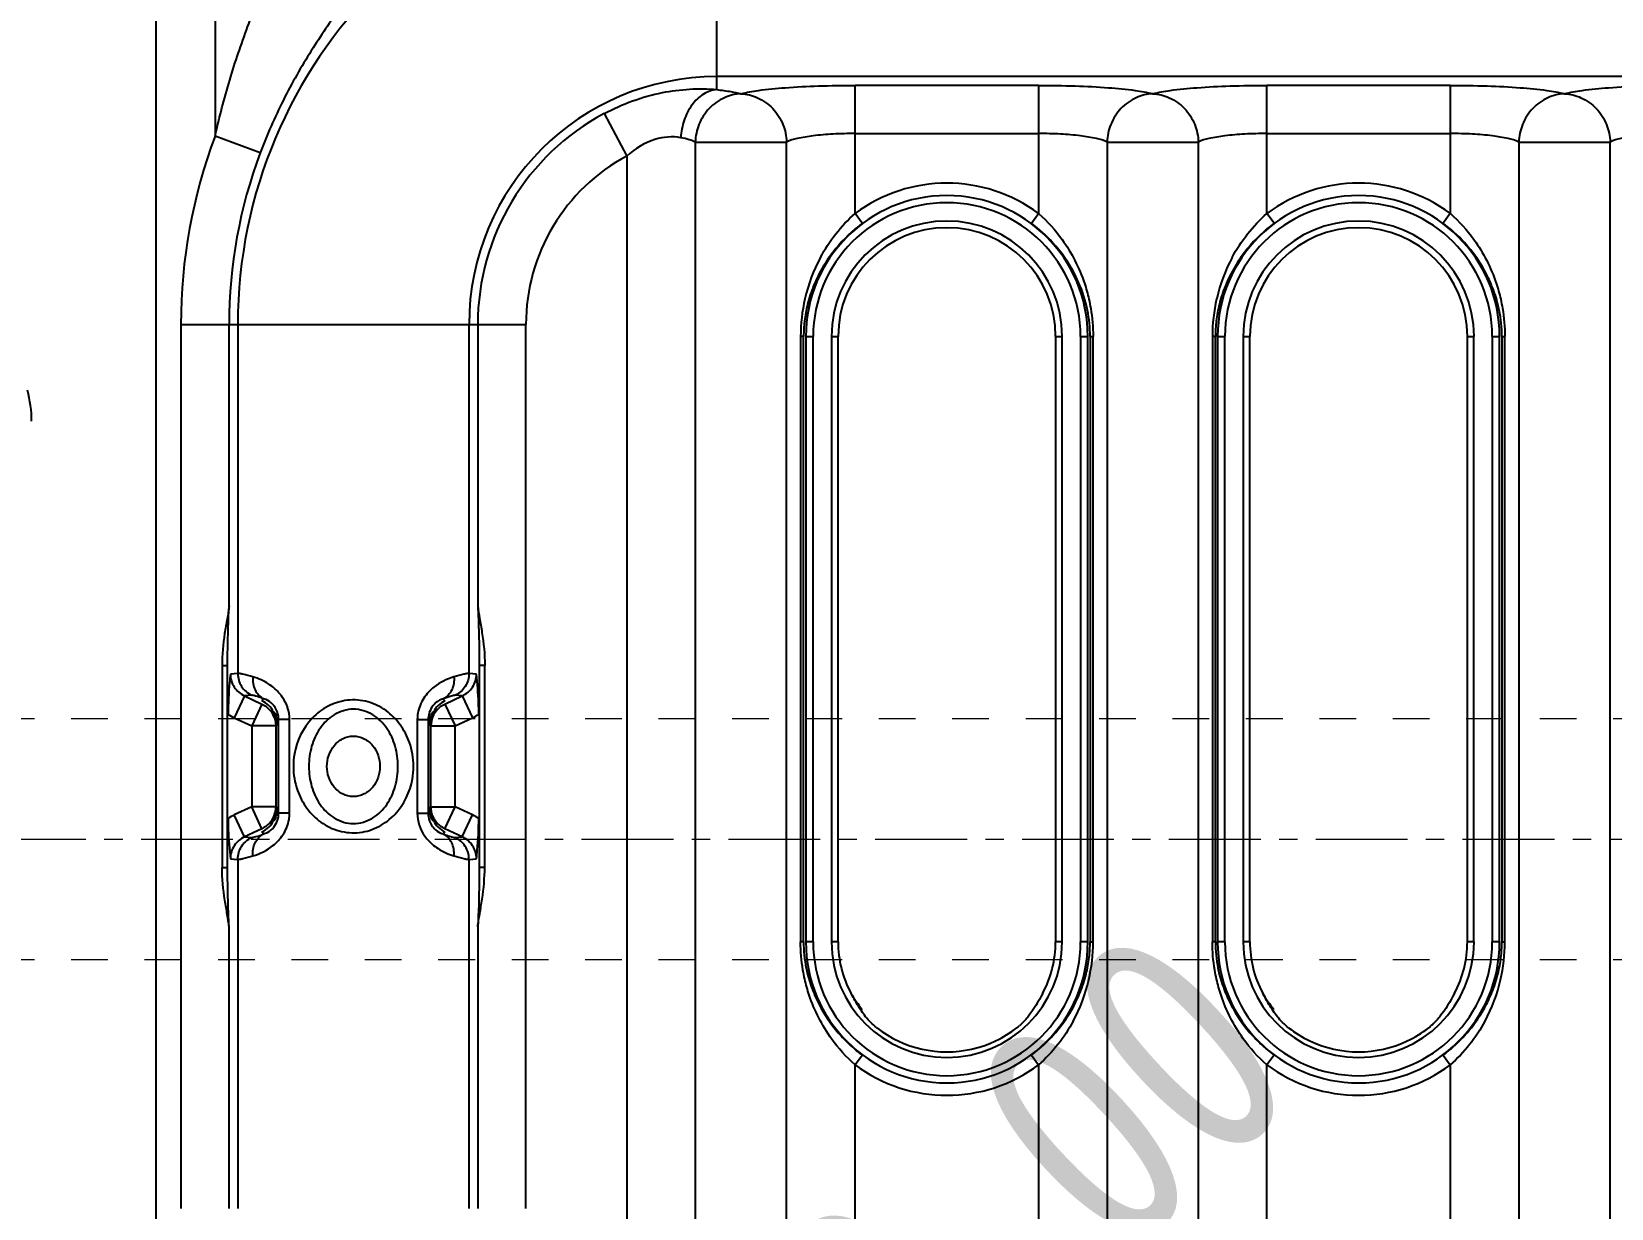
# Model space of a CAD drawing. Header units: millimetres. Extents: x 1147 to 12155, y -6137 to -4403.
# Drawn here: x 2715.5 to 2781, y -5226.1 to -5177.2 of the extents above; entities that cross this region are included whole.
import ezdxf

# ---------------------------------------------------------------- set-up
doc = ezdxf.new("R2010")
doc.units = ezdxf.units.MM
doc.header["$LTSCALE"] = 16.335
doc.header["$PDMODE"] = 3
doc.header["$PDSIZE"] = 0.3125
doc.linetypes.add('CENTER', pattern=[0.6, 0.375, -0.075, 0.075, -0.075])
doc.linetypes.add('HIDDEN', pattern=[0.2, 0.1, -0.1])
doc.layers.get('0').update_dxf_attribs({"linetype": 'CONTINUOUS'})
doc.layers.get('Defpoints').update_dxf_attribs({"linetype": 'CONTINUOUS'})
doc.layers.add('cool', color=153, linetype='HIDDEN', lineweight=9)
doc.styles.get("Standard").update_dxf_attribs({"font": 'txt', "width": 0.8})
doc.dimstyles.get("Standard").update_dxf_attribs({"dimtxt": 0.15625, "dimasz": 0.1875, "dimexe": 0.125, "dimexo": 0.0625, "dimtad": 0, "dimtih": 1, "dimtoh": 1, "dimdsep": 46, "dimtxsty": 'Standard', "dimcen": 0.09, "dimadec": 0, "dimazin": 0, "dimtp": 0.01, "dimtm": 0.01, "dimtfac": 1, "dimtofl": 0, "dimtmove": 0, "dimatfit": 3, "dimfxl": 0, "dimtolj": 1, "dimarcsym": 0})

# ---------------------------------------------------------------- blocks, each defined once
blk = doc.blocks.new('*D796')
at = {"color": 4, "lineweight": -2}
blk.add_line((2672.12, -5193.414), (2589.14, -5193.414), dxfattribs=at)
at = {"layer": 'Defpoints', "color": 0}
for p in [(2589.14, -5193.414), (2672.182, -5193.414), (2876.631, -5263.772)]:
    blk.add_point(p, dxfattribs=at)
at = {"color": 6, "insert": (2576.873, -5193.414), "char_height": 8, "attachment_point": 5}
blk.add_mtext('\\A1;70.36', dxfattribs=at)
blk = doc.blocks.new('*D797')
at = {"color": 4, "lineweight": -2}
for p, q in [((2609.14, -5170.842), (2589.14, -5170.842)), ((2629.14, -5174.272), (2609.14, -5170.842)), ((2807.268, -5174.272), (2629.14, -5174.272))]:
    blk.add_line(p, q, dxfattribs=at)
at = {"layer": 'Defpoints', "color": 0}
for p in [(2589.14, -5170.842), (2807.331, -5174.272), (2876.631, -5263.772)]:
    blk.add_point(p, dxfattribs=at)
at = {"color": 6, "insert": (2576.873, -5170.842), "char_height": 8, "attachment_point": 5}
blk.add_mtext('\\A1;89.50', dxfattribs=at)
blk = doc.blocks.new('*D768')
at = {"color": 4, "lineweight": -2}
blk.add_line((2665.106, -5158.772), (2589.14, -5158.772), dxfattribs=at)
at = {"layer": 'Defpoints', "color": 0}
for p in [(2589.14, -5158.772), (2665.168, -5158.772), (2876.631, -5263.772)]:
    blk.add_point(p, dxfattribs=at)
at = {"color": 6, "insert": (2575.807, -5158.772), "char_height": 8, "attachment_point": 5}
blk.add_mtext('\\A1;105.00', dxfattribs=at)
blk = doc.blocks.new('*D769')
at = {"color": 4, "lineweight": -2}
blk.add_line((2674.368, -5123.772), (2589.14, -5123.772), dxfattribs=at)
at = {"layer": 'Defpoints', "color": 0}
for p in [(2589.14, -5123.772), (2674.431, -5123.772), (2876.631, -5263.772)]:
    blk.add_point(p, dxfattribs=at)
at = {"color": 6, "insert": (2575.807, -5123.772), "char_height": 8, "attachment_point": 5}
blk.add_mtext('\\A1;140.00', dxfattribs=at)
blk = doc.blocks.new('*D770')
at = {"color": 4, "lineweight": -2}
blk.add_line((2656.557, -5102.772), (2589.14, -5102.772), dxfattribs=at)
at = {"layer": 'Defpoints', "color": 0}
for p in [(2589.14, -5102.772), (2656.62, -5102.772), (2876.631, -5263.772)]:
    blk.add_point(p, dxfattribs=at)
at = {"color": 6, "insert": (2576.34, -5102.772), "char_height": 8, "attachment_point": 5}
blk.add_mtext('\\A1;161.00', dxfattribs=at)
blk = doc.blocks.new('*D771')
at = {"color": 4, "lineweight": -2}
for p, q in [((2629.14, -5083.772), (2609.14, -5090.058)), ((2800.068, -5083.772), (2629.14, -5083.772)), ((2609.14, -5090.058), (2589.14, -5090.058))]:
    blk.add_line(p, q, dxfattribs=at)
at = {"layer": 'Defpoints', "color": 0}
for p in [(2800.131, -5083.772), (2589.14, -5090.058), (2876.631, -5263.772)]:
    blk.add_point(p, dxfattribs=at)
at = {"color": 6, "insert": (2575.807, -5090.058), "char_height": 8, "attachment_point": 5}
blk.add_mtext('\\A1;180.00', dxfattribs=at)
blk = doc.blocks.new('*D772')
at = {"color": 4, "lineweight": -2}
blk.add_line((2620.568, -5058.772), (2589.14, -5058.772), dxfattribs=at)
at = {"layer": 'Defpoints', "color": 0}
for p in [(2589.14, -5058.772), (2620.631, -5058.772), (2876.631, -5263.772)]:
    blk.add_point(p, dxfattribs=at)
at = {"color": 6, "insert": (2574.74, -5058.772), "char_height": 8, "attachment_point": 5}
blk.add_mtext('\\A1;205.00', dxfattribs=at)
blk = doc.blocks.new('*D782')
at = {"color": 4, "lineweight": -2}
for p, q in [((2751.831, -5040.266), (2751.831, -5020.266)), ((2751.631, -5059.772), (2751.831, -5040.266)), ((2751.631, -5079.709), (2751.631, -5059.772))]:
    blk.add_line(p, q, dxfattribs=at)
at = {"layer": 'Defpoints', "color": 0}
for p in [(2751.831, -5020.266), (2751.631, -5079.772), (2876.631, -5263.772)]:
    blk.add_point(p, dxfattribs=at)
at = {"color": 6, "insert": (2751.831, -5006.399), "char_height": 8, "attachment_point": 5, "rotation": 90}
blk.add_mtext('\\A1;125.00', dxfattribs=at)
blk = doc.blocks.new('*D783')
at = {"color": 4, "lineweight": -2}
blk.add_line((2678.831, -5119.309), (2678.831, -5020.266), dxfattribs=at)
at = {"layer": 'Defpoints', "color": 0}
for p in [(2678.831, -5020.266), (2678.831, -5119.372), (2876.631, -5263.772)]:
    blk.add_point(p, dxfattribs=at)
at = {"color": 6, "insert": (2678.831, -5005.866), "char_height": 8, "attachment_point": 5, "rotation": 90}
blk.add_mtext('\\A1;197.80', dxfattribs=at)
blk = doc.blocks.new('*D784')
at = {"color": 4, "lineweight": -2}
for p, q in [((2667.545, -5040.266), (2667.545, -5020.266)), ((2677.132, -5060.266), (2667.545, -5040.266)), ((2677.132, -5188.402), (2677.132, -5060.266))]:
    blk.add_line(p, q, dxfattribs=at)
at = {"layer": 'Defpoints', "color": 0}
for p in [(2667.545, -5020.266), (2677.132, -5188.464), (2876.631, -5263.772)]:
    blk.add_point(p, dxfattribs=at)
at = {"color": 6, "insert": (2667.545, -5005.866), "char_height": 8, "attachment_point": 5, "rotation": 90}
blk.add_mtext('\\A1;199.50', dxfattribs=at)
blk = doc.blocks.new('*D785')
at = {"color": 4, "lineweight": -2}
for p, q in [((2656.259, -5040.266), (2656.259, -5020.266)), ((2668.628, -5060.266), (2656.259, -5040.266)), ((2668.628, -5154.309), (2668.628, -5060.266))]:
    blk.add_line(p, q, dxfattribs=at)
at = {"layer": 'Defpoints', "color": 0}
for p in [(2656.259, -5020.266), (2668.628, -5154.372), (2876.631, -5263.772)]:
    blk.add_point(p, dxfattribs=at)
at = {"color": 6, "insert": (2656.259, -5005.866), "char_height": 8, "attachment_point": 5, "rotation": 90}
blk.add_mtext('\\A1;208.00', dxfattribs=at)
blk = doc.blocks.new('*D786')
at = {"color": 4, "lineweight": -2}
for p, q in [((2633.687, -5040.266), (2633.687, -5020.266)), ((2646.631, -5060.266), (2633.687, -5040.266)), ((2646.631, -5188.952), (2646.631, -5060.266))]:
    blk.add_line(p, q, dxfattribs=at)
at = {"layer": 'Defpoints', "color": 0}
for p in [(2633.687, -5020.266), (2646.631, -5189.014), (2876.631, -5263.772)]:
    blk.add_point(p, dxfattribs=at)
at = {"color": 6, "insert": (2633.687, -5005.866), "char_height": 8, "attachment_point": 5, "rotation": 90}
blk.add_mtext('\\A1;230.00', dxfattribs=at)
blk = doc.blocks.new('*D787')
at = {"color": 4, "lineweight": -2}
for p, q in [((2622.401, -5040.266), (2622.401, -5020.266)), ((2631.631, -5045.398), (2622.401, -5040.266)), ((2631.631, -5065.336), (2631.631, -5045.398))]:
    blk.add_line(p, q, dxfattribs=at)
at = {"layer": 'Defpoints', "color": 0}
for p in [(2622.401, -5020.266), (2631.631, -5065.398), (2876.631, -5263.772)]:
    blk.add_point(p, dxfattribs=at)
at = {"color": 6, "insert": (2622.401, -5005.333), "char_height": 8, "attachment_point": 5, "rotation": 90}
blk.add_mtext('\\A1;245.00', dxfattribs=at)
blk = doc.blocks.new('*D800')
at = {"color": 4, "lineweight": -2}
for p, q in [((2726.819, -5040.645), (2726.819, -5020.645)), ((2720.63, -5060.645), (2726.819, -5040.645)), ((2720.63, -5253.209), (2720.63, -5060.645))]:
    blk.add_line(p, q, dxfattribs=at)
at = {"layer": 'Defpoints', "color": 0}
for p in [(2726.819, -5020.645), (2720.63, -5253.272), (2876.631, -5263.772)]:
    blk.add_point(p, dxfattribs=at)
at = {"color": 6, "insert": (2726.819, -5006.778), "char_height": 8, "attachment_point": 5, "rotation": 90}
blk.add_mtext('\\A1;156.00', dxfattribs=at)
blk = doc.blocks.new('*D801')
at = {"color": 4, "lineweight": -2}
for p, q in [((2708.339, -5037.966), (2708.339, -5017.966)), ((2704.631, -5051.709), (2708.339, -5037.966)), ((2704.631, -5071.646), (2704.631, -5051.709))]:
    blk.add_line(p, q, dxfattribs=at)
at = {"layer": 'Defpoints', "color": 0}
for p in [(2708.339, -5017.966), (2704.631, -5071.709), (2876.631, -5263.772)]:
    blk.add_point(p, dxfattribs=at)
at = {"color": 6, "insert": (2708.339, -5004.099), "char_height": 8, "attachment_point": 5, "rotation": 90}
blk.add_mtext('\\A1;172.00', dxfattribs=at)
blk = doc.blocks.new('*D807')
at = {"color": 4, "lineweight": -2}
for p, q in [((2689.721, -5039.523), (2689.721, -5019.523)), ((2681.564, -5059.523), (2689.721, -5039.523)), ((2681.564, -5249.046), (2681.564, -5059.523))]:
    blk.add_line(p, q, dxfattribs=at)
at = {"layer": 'Defpoints', "color": 0}
for p in [(2689.721, -5019.523), (2681.564, -5249.109), (2876.631, -5263.772)]:
    blk.add_point(p, dxfattribs=at)
at = {"color": 6, "insert": (2689.721, -5005.123), "char_height": 8, "attachment_point": 5, "rotation": 90}
blk.add_mtext('\\A1;195.07', dxfattribs=at)
blk = doc.blocks.new('*D808')
at = {"color": 4, "lineweight": -2}
for p, q in [((2698.265, -5039.523), (2698.265, -5019.523)), ((2692.323, -5059.523), (2698.265, -5039.523)), ((2692.323, -5248.014), (2692.323, -5059.523))]:
    blk.add_line(p, q, dxfattribs=at)
at = {"layer": 'Defpoints', "color": 0}
for p in [(2698.265, -5019.523), (2692.323, -5248.077), (2876.631, -5263.772)]:
    blk.add_point(p, dxfattribs=at)
at = {"color": 6, "insert": (2698.265, -5005.657), "char_height": 8, "attachment_point": 5, "rotation": 90}
blk.add_mtext('\\A1;184.31', dxfattribs=at)
blk = doc.blocks.new('*D809')
at = {"color": 4, "lineweight": -2}
blk.add_line((2738.94, -5241.749), (2731.616, -5248.558), dxfattribs=at)
at = {"color": 4}
blk.add_solid([(2730.481, -5247.337), (2732.751, -5249.779), (2724.292, -5255.367)], dxfattribs=at)
at = {"layer": 'Defpoints', "color": 0}
for p in [(2724.292, -5255.367), (2716.968, -5262.176)]:
    blk.add_point(p, dxfattribs=at)
at = {"color": 6, "insert": (2751.146, -5230.401), "char_height": 10, "attachment_point": 5, "rotation": 42.91368}
blk.add_mtext('\\A1;∅10.00', dxfattribs=at)

msp = doc.modelspace()

# ---------------------------------------------------------------- linework, layer by layer
at = {"color": 7, "linetype": 'Continuous'}
for p, q in [((2723.079, -5163.824), (2723.079, -5181.575)), ((2743.905, -5179.646), (2743.905, -5168.973)), ((2817.971, -5179.109), (2743.905, -5179.109)), ((2749.648, -5184.795), (2749.648, -5179.471)), ((2757.266, -5179.471), (2749.648, -5179.471)), ((2757.266, -5179.471), (2757.266, -5184.795)), ((2766.742, -5184.795), (2766.742, -5179.471)), ((2774.358, -5179.471), (2766.742, -5179.471)), ((2774.358, -5179.471), (2774.358, -5184.795)), ((2739.23, -5180.642), (2740.173, -5182.406)), ((2724.951, -5182.278), (2723.079, -5181.575)), ((2749.648, -5181.471), (2757.266, -5181.471)), ((2766.742, -5181.471), (2774.358, -5181.471)), ((2743.015, -5181.823), (2743.015, -5335.72)), ((2743.015, -5181.823), (2746.806, -5181.823)), ((2746.806, -5335.72), (2746.806, -5181.823)), ((2760.108, -5181.823), (2760.108, -5335.72)), ((2760.108, -5181.823), (2763.899, -5181.823)), ((2763.899, -5335.72), (2763.899, -5181.823)), ((2777.202, -5181.823), (2777.202, -5335.72)), ((2777.202, -5181.823), (2780.993, -5181.823)), ((2780.993, -5335.72), (2780.993, -5181.823)), ((2740.172, -5182.406), (2740.172, -5335.137)), ((2749.948, -5185.197), (2749.648, -5184.795)), ((2756.966, -5185.197), (2757.266, -5184.795)), ((2767.042, -5185.197), (2766.742, -5184.795)), ((2774.358, -5184.795), (2774.058, -5185.196)), ((2721.66, -5189.392), (2721.66, -5226.093)), ((2721.66, -5189.392), (2735.984, -5189.392)), ((2723.66, -5201.079), (2723.66, -5189.392)), ((2724.022, -5189.392), (2724.022, -5203.883)), ((2733.622, -5203.883), (2733.622, -5189.392)), ((2733.984, -5189.392), (2733.984, -5201.077)), ((2735.984, -5226.093), (2735.984, -5189.392)), ((2747.386, -5189.895), (2747.386, -5215.032)), ((2747.51, -5189.895), (2747.386, -5189.895)), ((2747.51, -5215.032), (2747.51, -5189.895)), ((2747.606, -5189.895), (2747.606, -5215.032)), ((2747.606, -5189.895), (2747.906, -5189.895)), ((2747.906, -5215.032), (2747.906, -5189.895)), ((2748.667, -5189.895), (2748.667, -5215.032)), ((2748.667, -5189.895), (2748.943, -5189.895)), ((2748.943, -5215.032), (2748.943, -5189.895)), ((2757.971, -5189.895), (2757.971, -5215.032)), ((2757.971, -5189.895), (2758.247, -5189.895)), ((2758.247, -5215.032), (2758.247, -5189.895)), ((2759.008, -5189.895), (2759.008, -5215.032)), ((2759.008, -5189.895), (2759.309, -5189.895)), ((2759.309, -5215.032), (2759.309, -5189.895)), ((2759.404, -5189.895), (2759.404, -5215.032)), ((2759.404, -5189.895), (2759.528, -5189.895)), ((2759.528, -5215.032), (2759.528, -5189.895)), ((2764.479, -5189.895), (2764.479, -5215.032)), ((2764.604, -5189.895), (2764.479, -5189.895)), ((2764.604, -5215.032), (2764.604, -5189.895)), ((2764.699, -5189.895), (2764.699, -5215.032)), ((2764.699, -5189.895), (2765, -5189.895)), ((2765, -5215.032), (2765, -5189.895)), ((2765.761, -5189.895), (2765.761, -5215.032)), ((2765.761, -5189.895), (2766.037, -5189.895)), ((2766.037, -5215.032), (2766.037, -5189.895)), ((2775.064, -5189.895), (2775.064, -5215.032)), ((2775.064, -5189.895), (2775.34, -5189.895)), ((2775.34, -5215.032), (2775.34, -5189.895)), ((2776.101, -5189.895), (2776.101, -5215.032)), ((2776.101, -5189.895), (2776.402, -5189.895)), ((2776.402, -5215.032), (2776.402, -5189.895)), ((2776.497, -5189.895), (2776.497, -5215.032)), ((2776.497, -5189.895), (2776.622, -5189.895)), ((2776.622, -5215.032), (2776.622, -5189.895)), ((2723.367, -5203.55), (2723.367, -5211.935)), ((2723.367, -5203.55), (2723.598, -5203.55)), ((2723.598, -5211.935), (2723.598, -5203.549)), ((2724.022, -5203.883), (2723.715, -5203.908)), ((2733.929, -5203.908), (2733.622, -5203.883)), ((2734.047, -5203.549), (2734.047, -5211.936)), ((2734.277, -5203.55), (2734.047, -5203.55)), ((2734.277, -5211.935), (2734.277, -5203.55)), ((2724.302, -5204.817), (2723.877, -5205.727)), ((2724.598, -5204.793), (2724.302, -5204.817)), ((2724.302, -5204.817), (2725.024, -5205.154)), ((2725.024, -5205.154), (2724.599, -5206.064)), ((2725.094, -5204.936), (2725.024, -5205.019)), ((2732.551, -5204.936), (2732.621, -5205.019)), ((2732.621, -5205.154), (2733.343, -5204.817)), ((2732.621, -5205.154), (2733.045, -5206.064)), ((2733.343, -5204.817), (2733.047, -5204.793)), ((2733.343, -5204.817), (2733.767, -5205.727)), ((2723.877, -5205.727), (2724.599, -5206.064)), ((2725.504, -5205.492), (2725.504, -5205.49)), ((2725.717, -5205.794), (2725.637, -5205.89)), ((2725.637, -5205.89), (2725.637, -5206.064)), ((2725.717, -5209.69), (2725.717, -5205.794)), ((2726.17, -5205.794), (2725.717, -5205.794)), ((2726.17, -5209.69), (2726.17, -5205.794)), ((2731.475, -5205.794), (2731.475, -5209.69)), ((2731.475, -5205.794), (2731.927, -5205.794)), ((2731.927, -5205.794), (2731.927, -5209.69)), ((2731.927, -5205.794), (2732.007, -5205.89)), ((2732.007, -5205.89), (2732.007, -5206.064)), ((2732.14, -5205.49), (2732.14, -5205.492)), ((2733.045, -5206.064), (2733.767, -5205.727)), ((2724.599, -5206.064), (2724.599, -5209.421)), ((2725.605, -5206.064), (2724.599, -5206.064)), ((2725.605, -5206.064), (2725.605, -5209.421)), ((2732.04, -5209.421), (2732.04, -5206.064)), ((2732.04, -5206.064), (2733.045, -5206.064)), ((2733.045, -5209.421), (2733.045, -5206.064)), ((2724.599, -5209.421), (2723.877, -5209.757)), ((2724.302, -5210.667), (2723.877, -5209.757)), ((2725.024, -5210.331), (2724.599, -5209.421)), ((2725.605, -5209.421), (2724.599, -5209.421)), ((2725.637, -5209.421), (2725.637, -5209.595)), ((2725.717, -5209.69), (2725.637, -5209.595)), ((2726.17, -5209.69), (2725.717, -5209.69)), ((2731.475, -5209.69), (2731.927, -5209.69)), ((2731.927, -5209.69), (2732.007, -5209.595)), ((2732.007, -5209.421), (2732.007, -5209.595)), ((2732.04, -5209.421), (2733.045, -5209.421)), ((2732.621, -5210.331), (2733.045, -5209.421)), ((2733.767, -5209.757), (2733.045, -5209.421)), ((2733.343, -5210.667), (2733.767, -5209.757)), ((2725.024, -5210.331), (2724.302, -5210.667)), ((2725.094, -5210.549), (2725.024, -5210.466)), ((2725.504, -5209.994), (2725.504, -5209.992)), ((2732.14, -5209.992), (2732.14, -5209.994)), ((2732.551, -5210.549), (2732.621, -5210.466)), ((2733.343, -5210.667), (2732.621, -5210.331)), ((2724.302, -5210.667), (2724.598, -5210.692)), ((2733.047, -5210.692), (2733.343, -5210.667)), ((2723.715, -5211.576), (2724.022, -5211.602)), ((2724.022, -5211.602), (2724.022, -5226.093)), ((2733.622, -5211.602), (2733.929, -5211.576)), ((2733.622, -5226.093), (2733.622, -5211.602)), ((2723.367, -5211.935), (2723.598, -5211.935)), ((2734.277, -5211.935), (2734.047, -5211.935)), ((2723.66, -5226.093), (2723.66, -5214.408)), ((2733.984, -5214.406), (2733.984, -5226.093)), ((2747.51, -5215.032), (2747.386, -5215.032)), ((2747.906, -5215.032), (2747.606, -5215.032)), ((2748.943, -5215.032), (2748.667, -5215.032)), ((2758.247, -5215.032), (2757.971, -5215.032)), ((2759.309, -5215.032), (2759.008, -5215.032)), ((2759.404, -5215.032), (2759.528, -5215.032)), ((2764.604, -5215.032), (2764.479, -5215.032)), ((2765, -5215.032), (2764.699, -5215.032)), ((2766.037, -5215.032), (2765.761, -5215.032)), ((2775.34, -5215.032), (2775.064, -5215.032)), ((2776.402, -5215.032), (2776.101, -5215.032)), ((2776.497, -5215.032), (2776.622, -5215.032)), ((2749.949, -5219.731), (2749.649, -5220.132)), ((2756.965, -5219.731), (2757.265, -5220.132)), ((2767.042, -5219.731), (2766.742, -5220.132)), ((2774.058, -5219.731), (2774.358, -5220.133)), ((2749.649, -5241.103), (2749.649, -5220.132)), ((2757.265, -5220.132), (2757.265, -5241.103)), ((2766.742, -5241.103), (2766.742, -5220.132)), ((2774.358, -5220.133), (2774.358, -5241.103))]:
    msp.add_line(p, q, dxfattribs=at)
for centre, radius, start, end in [((2743.905, -5189.392), 19.882, 90, 180), ((2743.905, -5189.392), 10.283, 90, 180), ((2743.905, -5189.392), 9.921, 118.1124, 180), ((2743.905, -5189.392), 22.244, 159.42729, 180), ((2743.905, -5189.392), 20.244, 159.42676, 180), ((2743.905, -5189.392), 7.921, 118.11496, 180), ((2753.457, -5189.895), 6.365, 53.24509, 126.756), ((2770.551, -5189.895), 6.365, 53.25404, 126.75447), ((2753.457, -5189.895), 5.852, 0, 180), ((2770.551, -5189.895), 5.852, 0, 180), ((2753.457, -5189.895), 5.551, 0, 180), ((2770.551, -5189.895), 5.551, 0, 180), ((2753.457, -5189.895), 4.79, 0, 180), ((2753.691, -5190.221), 6.265, 126.68104, 140.63403), ((2753.457, -5189.895), 4.514, 0, 180), ((2753.217, -5190.229), 6.275, 42.44723, 53.31199), ((2770.551, -5189.895), 4.79, 0, 180), ((2770.784, -5190.221), 6.265, 126.67956, 140.63066), ((2770.551, -5189.895), 4.514, 0, 180), ((2770.31, -5190.229), 6.275, 42.45432, 53.32018), ((2753.561, -5190.114), 6.097, 140.64621, 149.14781), ((2770.655, -5190.114), 6.097, 140.64279, 149.14308), ((2754.251, -5189.862), 6.86, 151.73542, 167.09977), ((2771.345, -5189.862), 6.86, 151.71684, 167.08031), ((2753.414, -5190.025), 5.924, 149.15386, 157.87831), ((2770.507, -5190.025), 5.924, 149.14921, 157.87372), ((2753.236, -5189.952), 5.732, 157.88489, 165.89702), ((2770.329, -5189.951), 5.732, 157.88011, 165.89421), ((2754.375, -5189.899), 6.989, 167.02835, 179.96411), ((2753.073, -5189.909), 5.564, 165.91139, 173.29477), ((2753.773, -5189.912), 5.63, 0.17063, 11.28416), ((2771.464, -5189.899), 6.985, 167.00648, 179.96796), ((2770.168, -5189.909), 5.565, 165.90899, 173.29294), ((2770.867, -5189.912), 5.631, 0.17075, 11.28696), ((2752.968, -5189.895), 5.457, 173.30942, 179.99252), ((2770.059, -5189.895), 5.455, 173.30643, 179.99398), ((2724.186, -5206.072), 2.074, 46.64159, 48.91854), ((2724.268, -5205.989), 1.957, 37.73679, 46.7035), ((2724.593, -5205.935), 1.013, 25.92354, 64.94585), ((2724.88, -5205.702), 0.795, 66.55422, 74.43916), ((2733.051, -5205.935), 1.013, 115.05403, 154.07634), ((2724.734, -5203.89), 2.027, 236.66808, 244.99291), ((2724.603, -5206.063), 1.001, 21.68775, 43.43168), ((2724.766, -5205.891), 0.871, 0.04722, 9.68239), ((2733.035, -5205.795), 1.56, 170.61494, 179.98539), ((2732.882, -5205.793), 0.955, 172.44694, 180.08855), ((2733.043, -5206.064), 1.003, 136.58371, 179.99284), ((2733.209, -5205.989), 1.169, 171.60653, 175.10995), ((2732.91, -5203.89), 2.027, 295.00763, 303.33132), ((2729.345, -5207.743), 3.017, 170.11969, 179.99222), ((2728.299, -5207.742), 3.018, 350.09885, 359.99212), ((2724.734, -5211.594), 2.027, 115.00728, 123.33172), ((2724.602, -5209.421), 1.003, 316.58371, 359.99284), ((2724.762, -5209.692), 0.955, 352.49671, 0.08854), ((2724.609, -5209.69), 1.56, 350.67566, 359.98573), ((2733.041, -5209.422), 1.001, 201.68775, 223.43168), ((2732.91, -5211.595), 2.027, 56.6686, 64.9924), ((2724.593, -5209.549), 1.013, 295.05403, 334.07634), ((2733.051, -5209.549), 1.013, 205.92354, 244.94585), ((2732.764, -5209.783), 0.795, 246.57066, 254.43922), ((2733.376, -5209.497), 1.956, 217.68747, 226.65606), ((2733.458, -5209.413), 2.073, 226.59429, 228.90551), ((2753.14, -5215.016), 5.63, 180.16985, 191.27589), ((2753.457, -5215.032), 5.852, 180, 0), ((2753.457, -5215.032), 5.551, 180, 360), ((2753.457, -5215.032), 4.79, 180, 360), ((2753.457, -5215.032), 4.514, 180, 208.09971), ((2753.457, -5215.032), 4.514, 331.90483, 0), ((2752.543, -5215.028), 6.985, 347.00345, 359.96793), ((2753.949, -5215.032), 5.455, 353.3054, 359.99398), ((2770.234, -5215.015), 5.631, 180.17072, 191.28632), ((2770.551, -5215.032), 5.852, 180, 0), ((2770.551, -5215.032), 5.551, 180, 360), ((2770.551, -5215.032), 4.79, 180, 360), ((2770.551, -5215.032), 4.514, 180, 208.09971), ((2770.551, -5215.032), 4.514, 331.90483, 0), ((2769.637, -5215.028), 6.985, 347.0025, 359.96792), ((2771.042, -5215.032), 5.455, 353.30508, 359.99397), ((2753.84, -5215.018), 5.565, 345.90673, 353.2919), ((2770.933, -5215.018), 5.565, 345.90603, 353.29158), ((2753.679, -5214.976), 5.732, 337.87646, 345.89195), ((2770.772, -5214.976), 5.732, 337.87532, 345.89125), ((2753.416, -5214.901), 5.927, 201.67348, 208.98434), ((2752.663, -5215.065), 6.86, 331.71126, 347.07732), ((2770.51, -5214.901), 5.927, 201.68419, 208.98577), ((2769.757, -5215.065), 6.86, 331.70951, 347.07638), ((2753.54, -5214.83), 6.07, 209.00039, 222.55546), ((2753.708, -5214.754), 4.867, 209.59884, 219.34278), ((2753.434, -5214.864), 6.001, 329.15727, 330.96206), ((2753.523, -5214.913), 5.899, 330.95728, 337.8845), ((2770.634, -5214.83), 6.07, 209.00184, 222.53252), ((2770.801, -5214.754), 4.867, 209.59884, 219.34277), ((2770.527, -5214.864), 6.001, 329.15574, 330.96175), ((2770.617, -5214.913), 5.899, 330.95698, 337.88337), ((2753.353, -5214.813), 6.097, 320.63719, 329.13815), ((2770.446, -5214.813), 6.097, 320.63545, 329.13661), ((2753.724, -5214.67), 6.314, 222.49821, 229.13383), ((2753.504, -5214.768), 4.835, 232.30581, 244.67445), ((2753.407, -5214.761), 4.843, 295.32467, 307.67627), ((2754.922, -5216.724), 2.364, 307.68916, 311.06026), ((2753.246, -5214.726), 6.235, 310.32352, 320.63572), ((2770.817, -5214.671), 6.313, 222.47467, 229.13101), ((2770.6, -5214.762), 4.842, 232.32166, 244.67305), ((2770.501, -5214.762), 4.843, 295.32528, 307.67703), ((2772.015, -5216.724), 2.364, 307.68915, 311.06069), ((2770.339, -5214.726), 6.235, 310.32312, 320.63398), ((2753.694, -5214.706), 6.267, 229.13139, 230.38455), ((2753.628, -5214.787), 6.162, 230.37863, 233.34727), ((2753.457, -5214.876), 4.718, 244.62602, 295.37333), ((2753.141, -5214.61), 6.391, 306.74971, 310.36448), ((2770.785, -5214.708), 6.263, 229.12893, 230.38373), ((2770.718, -5214.791), 6.157, 230.37774, 233.35055), ((2770.551, -5214.877), 4.717, 244.62416, 295.37448), ((2770.235, -5214.61), 6.391, 306.74782, 310.36406), ((2753.457, -5215.032), 6.365, 233.25288, 306.74714), ((2770.551, -5215.032), 6.365, 233.25301, 306.74596)]:
    msp.add_arc(centre, radius, start, end, dxfattribs=at)
for points, knots in [([(2723.079, -5181.574), (2723.255, -5180.793), (2723.656, -5179.267), (2724.387, -5177.094), (2725.073, -5175.429), (2725.595, -5174.266), (2725.825, -5173.756), (2725.921, -5173.525)], [0, 0, 0, 0, 0.281124, 0.552727, 0.803715, 0.912437, 1, 1, 1, 1]), ([(2729.241, -5174.929), (2729.108, -5175.127), (2728.788, -5175.564), (2728.039, -5176.58), (2727.012, -5178.07), (2725.872, -5180.077), (2725.232, -5181.53), (2724.951, -5182.278)], [0, 0, 0, 0, 0.083637, 0.19025, 0.443524, 0.719151, 1, 1, 1, 1]), ([(2739.23, -5180.642), (2739.985, -5180.238), (2741.524, -5179.68), (2743.154, -5179.578), (2743.905, -5179.646)], [0, 0, 0, 0, 0.53203, 1, 1, 1, 1]), ([(2743.905, -5179.646), (2743.712, -5179.664), (2743.312, -5179.812), (2742.84, -5180.275), (2742.517, -5180.911), (2742.425, -5181.397), (2742.412, -5181.646)], [0, 0, 0, 0, 0.215904, 0.456455, 0.721739, 1, 1, 1, 1]), ([(2743.905, -5179.646), (2744.101, -5179.669), (2744.438, -5179.715), (2744.773, -5179.783), (2744.91, -5179.823)], [0, 0, 0, 0, 0.579616, 1, 1, 1, 1]), ([(2744.91, -5179.823), (2745.147, -5179.753), (2745.761, -5179.656), (2746.833, -5179.552), (2748.171, -5179.487), (2749.14, -5179.471), (2749.648, -5179.471)], [0, 0, 0, 0, 0.155953, 0.389399, 0.679638, 1, 1, 1, 1]), ([(2757.266, -5179.471), (2757.774, -5179.471), (2758.743, -5179.487), (2760.081, -5179.552), (2761.154, -5179.656), (2761.767, -5179.753), (2762.004, -5179.823)], [0, 0, 0, 0, 0.320382, 0.610623, 0.844065, 1, 1, 1, 1]), ([(2762.004, -5179.823), (2762.241, -5179.753), (2762.854, -5179.656), (2763.926, -5179.552), (2765.265, -5179.487), (2766.233, -5179.471), (2766.742, -5179.471)], [0, 0, 0, 0, 0.155949, 0.389399, 0.679641, 1, 1, 1, 1]), ([(2774.358, -5179.471), (2774.867, -5179.471), (2775.836, -5179.487), (2777.174, -5179.552), (2778.247, -5179.656), (2778.86, -5179.753), (2779.097, -5179.823)], [0, 0, 0, 0, 0.320374, 0.610618, 0.844066, 1, 1, 1, 1]), ([(2779.097, -5179.823), (2779.334, -5179.753), (2779.948, -5179.656), (2781.02, -5179.552), (2782.359, -5179.487), (2783.328, -5179.471), (2783.836, -5179.471)], [0, 0, 0, 0, 0.155949, 0.389404, 0.679649, 1, 1, 1, 1]), ([(2744.91, -5179.823), (2744.676, -5179.832), (2744.182, -5179.949), (2743.552, -5180.403), (2743.13, -5181.067), (2743.023, -5181.577), (2743.015, -5181.823)], [0, 0, 0, 0, 0.233589, 0.491565, 0.754786, 1, 1, 1, 1]), ([(2744.91, -5179.823), (2745.144, -5179.832), (2745.638, -5179.949), (2746.268, -5180.402), (2746.69, -5181.066), (2746.798, -5181.577), (2746.806, -5181.823)], [0, 0, 0, 0, 0.233576, 0.49155, 0.754779, 1, 1, 1, 1]), ([(2762.004, -5179.823), (2761.77, -5179.832), (2761.276, -5179.949), (2760.646, -5180.402), (2760.224, -5181.067), (2760.116, -5181.577), (2760.108, -5181.823)], [0, 0, 0, 0, 0.233582, 0.491558, 0.754783, 1, 1, 1, 1]), ([(2762.004, -5179.823), (2762.238, -5179.832), (2762.732, -5179.949), (2763.362, -5180.402), (2763.784, -5181.067), (2763.891, -5181.577), (2763.899, -5181.823)], [0, 0, 0, 0, 0.233579, 0.491555, 0.754782, 1, 1, 1, 1]), ([(2779.097, -5179.823), (2778.863, -5179.832), (2778.369, -5179.949), (2777.739, -5180.402), (2777.317, -5181.067), (2777.21, -5181.577), (2777.202, -5181.823)], [0, 0, 0, 0, 0.233579, 0.491555, 0.754782, 1, 1, 1, 1]), ([(2779.097, -5179.823), (2779.331, -5179.832), (2779.825, -5179.949), (2780.456, -5180.402), (2780.877, -5181.067), (2780.985, -5181.577), (2780.993, -5181.823)], [0, 0, 0, 0, 0.233579, 0.491555, 0.754782, 1, 1, 1, 1]), ([(2742.411, -5181.646), (2742.06, -5181.578), (2741.215, -5181.653), (2740.51, -5182.105), (2740.172, -5182.406)], [0, 0, 0, 0, 0.441713, 1, 1, 1, 1]), ([(2743.015, -5181.823), (2742.935, -5181.784), (2742.735, -5181.715), (2742.53, -5181.669), (2742.411, -5181.646)], [0, 0, 0, 0, 0.426069, 1, 1, 1, 1]), ([(2749.648, -5181.471), (2749.343, -5181.471), (2748.761, -5181.487), (2747.957, -5181.552), (2747.312, -5181.656), (2746.943, -5181.755), (2746.806, -5181.823)], [0, 0, 0, 0, 0.318094, 0.606842, 0.840019, 1, 1, 1, 1]), ([(2760.108, -5181.823), (2759.971, -5181.755), (2759.602, -5181.656), (2758.957, -5181.552), (2758.153, -5181.487), (2757.571, -5181.471), (2757.266, -5181.471)], [0, 0, 0, 0, 0.159966, 0.393169, 0.681938, 1, 1, 1, 1]), ([(2766.742, -5181.471), (2766.437, -5181.471), (2765.855, -5181.487), (2765.05, -5181.552), (2764.405, -5181.656), (2764.037, -5181.755), (2763.899, -5181.823)], [0, 0, 0, 0, 0.318068, 0.606833, 0.840031, 1, 1, 1, 1]), ([(2777.202, -5181.823), (2777.064, -5181.755), (2776.696, -5181.656), (2776.051, -5181.552), (2775.246, -5181.487), (2774.664, -5181.471), (2774.358, -5181.471)], [0, 0, 0, 0, 0.159969, 0.39318, 0.681951, 1, 1, 1, 1]), ([(2783.836, -5181.471), (2783.531, -5181.471), (2782.949, -5181.487), (2782.144, -5181.552), (2781.499, -5181.656), (2781.13, -5181.755), (2780.993, -5181.823)], [0, 0, 0, 0, 0.318055, 0.606823, 0.840028, 1, 1, 1, 1]), ([(2759.006, -5187.836), (2758.939, -5187.668), (2758.639, -5187.005), (2758.216, -5186.397), (2757.847, -5185.994)], [0, 0, 0, 0, 0.248207, 1, 1, 1, 1]), ([(2758.246, -5185.876), (2758.641, -5186.427), (2759.06, -5187.253), (2759.304, -5188.128), (2759.355, -5188.352)], [0, 0, 0, 0, 0.746535, 1, 1, 1, 1]), ([(2776.099, -5187.836), (2776.032, -5187.668), (2775.733, -5187.004), (2775.309, -5186.397), (2774.94, -5185.993)], [0, 0, 0, 0, 0.248204, 1, 1, 1, 1]), ([(2775.339, -5185.876), (2775.734, -5186.426), (2776.154, -5187.252), (2776.397, -5188.127), (2776.448, -5188.352)], [0, 0, 0, 0, 0.746536, 1, 1, 1, 1]), ([(2759.295, -5188.81), (2759.278, -5188.726), (2759.204, -5188.395), (2759.099, -5188.072), (2759.006, -5187.836)], [0, 0, 0, 0, 0.253093, 1, 1, 1, 1]), ([(2776.388, -5188.81), (2776.372, -5188.725), (2776.297, -5188.395), (2776.192, -5188.071), (2776.099, -5187.836)], [0, 0, 0, 0, 0.253093, 1, 1, 1, 1]), ([(2759.355, -5188.352), (2759.383, -5188.477), (2759.483, -5188.985), (2759.528, -5189.504), (2759.528, -5189.895)], [0, 0, 0, 0, 0.246522, 1, 1, 1, 1]), ([(2776.448, -5188.352), (2776.476, -5188.476), (2776.577, -5188.985), (2776.622, -5189.504), (2776.622, -5189.895)], [0, 0, 0, 0, 0.246522, 1, 1, 1, 1]), ([(2723.66, -5201.082), (2723.644, -5201.264), (2723.578, -5201.647), (2723.427, -5202.462), (2723.376, -5203.109), (2723.367, -5203.55)], [0, 0, 0, 0, 0.220595, 0.468086, 1, 1, 1, 1]), ([(2723.598, -5203.549), (2723.598, -5203.336), (2723.604, -5202.512), (2723.628, -5201.688), (2723.66, -5201.079)], [0, 0, 0, 0, 0.258531, 1, 1, 1, 1]), ([(2733.984, -5201.077), (2733.995, -5201.274), (2734.03, -5202.097), (2734.047, -5202.922), (2734.047, -5203.549)], [0, 0, 0, 0, 0.238737, 1, 1, 1, 1]), ([(2733.984, -5201.083), (2734.001, -5201.251), (2734.063, -5201.617), (2734.209, -5202.433), (2734.277, -5203.092), (2734.277, -5203.55)], [0, 0, 0, 0, 0.204381, 0.447908, 1, 1, 1, 1]), ([(2723.715, -5203.908), (2723.703, -5204.027), (2723.647, -5204.584), (2723.621, -5205.144), (2723.621, -5205.584)], [0, 0, 0, 0, 0.213161, 1, 1, 1, 1]), ([(2723.715, -5203.908), (2723.715, -5204.096), (2723.827, -5204.48), (2724.131, -5204.739), (2724.302, -5204.817)], [0, 0, 0, 0, 0.500367, 1, 1, 1, 1]), ([(2724.648, -5204.026), (2724.511, -5203.986), (2724.33, -5203.934), (2724.121, -5203.891), (2724.049, -5203.881), (2724.022, -5203.883)], [0, 0, 0, 0, 0.665407, 0.875292, 1, 1, 1, 1]), ([(2724.022, -5203.883), (2724.022, -5204.07), (2724.131, -5204.451), (2724.429, -5204.713), (2724.598, -5204.793)], [0, 0, 0, 0, 0.500608, 1, 1, 1, 1]), ([(2733.622, -5203.883), (2733.596, -5203.881), (2733.524, -5203.891), (2733.314, -5203.934), (2733.133, -5203.986), (2732.996, -5204.026)], [0, 0, 0, 0, 0.124728, 0.334597, 1, 1, 1, 1]), ([(2733.622, -5203.883), (2733.622, -5204.07), (2733.514, -5204.451), (2733.215, -5204.713), (2733.047, -5204.793)], [0, 0, 0, 0, 0.500609, 1, 1, 1, 1]), ([(2733.343, -5204.817), (2733.513, -5204.739), (2733.817, -5204.48), (2733.93, -5204.096), (2733.929, -5203.908)], [0, 0, 0, 0, 0.499859, 1, 1, 1, 1]), ([(2734.024, -5205.584), (2734.024, -5205.423), (2734.015, -5204.864), (2733.971, -5204.305), (2733.929, -5203.908)], [0, 0, 0, 0, 0.287229, 1, 1, 1, 1]), ([(2724.648, -5204.026), (2724.631, -5204.21), (2724.683, -5204.579), (2724.943, -5204.86), (2725.094, -5204.936)], [0, 0, 0, 0, 0.522337, 1, 1, 1, 1]), ([(2725.549, -5204.509), (2725.473, -5204.443), (2725.199, -5204.236), (2724.881, -5204.093), (2724.648, -5204.026)], [0, 0, 0, 0, 0.293028, 1, 1, 1, 1]), ([(2732.996, -5204.026), (2732.696, -5204.113), (2732.219, -5204.351), (2731.702, -5204.901), (2731.533, -5205.316), (2731.496, -5205.54)], [0, 0, 0, 0, 0.419119, 0.694058, 1, 1, 1, 1]), ([(2732.996, -5204.026), (2733.013, -5204.21), (2732.961, -5204.579), (2732.702, -5204.86), (2732.551, -5204.936)], [0, 0, 0, 0, 0.522338, 1, 1, 1, 1]), ([(2724.781, -5204.83), (2724.766, -5204.825), (2724.717, -5204.811), (2724.667, -5204.799), (2724.632, -5204.794)], [0, 0, 0, 0, 0.311222, 1, 1, 1, 1]), ([(2725.094, -5204.936), (2725.064, -5204.925), (2724.96, -5204.888), (2724.856, -5204.852), (2724.781, -5204.83)], [0, 0, 0, 0, 0.290956, 1, 1, 1, 1]), ([(2725.574, -5205.296), (2725.545, -5205.25), (2725.442, -5205.118), (2725.3, -5205.017), (2725.197, -5204.972)], [0, 0, 0, 0, 0.324542, 1, 1, 1, 1]), ([(2725.717, -5205.794), (2725.717, -5205.747), (2725.705, -5205.573), (2725.643, -5205.403), (2725.574, -5205.296)], [0, 0, 0, 0, 0.27182, 1, 1, 1, 1]), ([(2726.091, -5205.305), (2726.075, -5205.257), (2726.006, -5205.075), (2725.904, -5204.905), (2725.816, -5204.791)], [0, 0, 0, 0, 0.257893, 1, 1, 1, 1]), ([(2731.147, -5206.748), (2731.055, -5206.486), (2730.796, -5205.988), (2730.2, -5205.389), (2729.431, -5205.014), (2728.569, -5204.944), (2727.748, -5205.201), (2726.853, -5205.882), (2726.467, -5206.683), (2726.372, -5207.225)], [0, 0, 0, 0, 0.12475, 0.24862, 0.374145, 0.501554, 0.628097, 0.752427, 1, 1, 1, 1]), ([(2732.551, -5204.936), (2732.44, -5204.967), (2732.137, -5205.125), (2731.964, -5205.453), (2731.935, -5205.667)], [0, 0, 0, 0, 0.348046, 1, 1, 1, 1]), ([(2733.047, -5204.793), (2733.025, -5204.791), (2732.968, -5204.801), (2732.802, -5204.845), (2732.659, -5204.896), (2732.551, -5204.936)], [0, 0, 0, 0, 0.123367, 0.332805, 1, 1, 1, 1]), ([(2725.504, -5205.49), (2725.505, -5205.487), (2725.504, -5205.48), (2725.517, -5205.48), (2725.526, -5205.494), (2725.542, -5205.513), (2725.561, -5205.546), (2725.597, -5205.622), (2725.616, -5205.691), (2725.625, -5205.744)], [0, 0, 0, 0, 0.030121, 0.050864, 0.098315, 0.18082, 0.302584, 0.471827, 1, 1, 1, 1]), ([(2725.513, -5205.524), (2725.512, -5205.52), (2725.509, -5205.51), (2725.504, -5205.499), (2725.504, -5205.492)], [0, 0, 0, 0, 0.362695, 1, 1, 1, 1]), ([(2725.605, -5205.977), (2725.605, -5205.916), (2725.592, -5205.761), (2725.543, -5205.613), (2725.513, -5205.524)], [0, 0, 0, 0, 0.394218, 1, 1, 1, 1]), ([(2730.672, -5207.742), (2730.672, -5207.462), (2730.597, -5206.904), (2730.252, -5206.14), (2729.656, -5205.54), (2728.822, -5205.285), (2727.989, -5205.54), (2727.392, -5206.14), (2727.047, -5206.904), (2726.973, -5207.462), (2726.973, -5207.742)], [0, 0, 0, 0, 0.127223, 0.251148, 0.374261, 0.499969, 0.625718, 0.748846, 0.872776, 1, 1, 1, 1]), ([(2732.007, -5205.89), (2732.007, -5205.809), (2732.021, -5205.701), (2732.065, -5205.584), (2732.09, -5205.533), (2732.111, -5205.502), (2732.123, -5205.484), (2732.139, -5205.478), (2732.14, -5205.487), (2732.14, -5205.49)], [0, 0, 0, 0, 0.53878, 0.709627, 0.830417, 0.911609, 0.958791, 0.977938, 1, 1, 1, 1]), ([(2732.079, -5205.687), (2732.077, -5205.697), (2732.066, -5205.74), (2732.057, -5205.783), (2732.052, -5205.818)], [0, 0, 0, 0, 0.21794, 1, 1, 1, 1]), ([(2732.14, -5205.492), (2732.141, -5205.499), (2732.133, -5205.518), (2732.113, -5205.582), (2732.092, -5205.641), (2732.079, -5205.687)], [0, 0, 0, 0, 0.097651, 0.292493, 1, 1, 1, 1]), ([(2727.723, -5207.742), (2727.723, -5207.44), (2727.879, -5206.963), (2728.359, -5206.564), (2728.822, -5206.447), (2729.286, -5206.564), (2729.766, -5206.962), (2729.922, -5207.44), (2729.922, -5207.742)], [0, 0, 0, 0, 0.248557, 0.373906, 0.499992, 0.626075, 0.751443, 1, 1, 1, 1]), ([(2726.973, -5207.742), (2726.973, -5208.023), (2727.047, -5208.58), (2727.392, -5209.345), (2727.989, -5209.945), (2728.822, -5210.2), (2729.656, -5209.945), (2730.252, -5209.345), (2730.597, -5208.58), (2730.672, -5208.023), (2730.672, -5207.742)], [0, 0, 0, 0, 0.127226, 0.251152, 0.374267, 0.499976, 0.625725, 0.748852, 0.87278, 1, 1, 1, 1]), ([(2729.922, -5207.742), (2729.922, -5208.045), (2729.766, -5208.522), (2729.286, -5208.92), (2728.822, -5209.038), (2728.359, -5208.92), (2727.879, -5208.522), (2727.723, -5208.045), (2727.723, -5207.742)], [0, 0, 0, 0, 0.248549, 0.373894, 0.499976, 0.626048, 0.751414, 1, 1, 1, 1]), ([(2726.5, -5208.745), (2726.593, -5209.006), (2726.853, -5209.502), (2727.45, -5210.099), (2728.218, -5210.472), (2729.079, -5210.54), (2729.899, -5210.283), (2730.792, -5209.602), (2731.177, -5208.802), (2731.272, -5208.261)], [0, 0, 0, 0, 0.124734, 0.248609, 0.374152, 0.501566, 0.628103, 0.752429, 1, 1, 1, 1]), ([(2723.621, -5209.901), (2723.621, -5210.062), (2723.63, -5210.621), (2723.674, -5211.18), (2723.715, -5211.576)], [0, 0, 0, 0, 0.287227, 1, 1, 1, 1]), ([(2725.094, -5210.549), (2725.205, -5210.518), (2725.507, -5210.359), (2725.681, -5210.031), (2725.709, -5209.817)], [0, 0, 0, 0, 0.348001, 1, 1, 1, 1]), ([(2725.637, -5209.595), (2725.637, -5209.676), (2725.623, -5209.783), (2725.579, -5209.901), (2725.555, -5209.951), (2725.533, -5209.983), (2725.522, -5210), (2725.505, -5210.007), (2725.505, -5209.998), (2725.504, -5209.994)], [0, 0, 0, 0, 0.536338, 0.708417, 0.829475, 0.910471, 0.958231, 0.977628, 1, 1, 1, 1]), ([(2725.504, -5209.992), (2725.504, -5209.986), (2725.512, -5209.966), (2725.533, -5209.9), (2725.554, -5209.839), (2725.567, -5209.79)], [0, 0, 0, 0, 0.096382, 0.291016, 1, 1, 1, 1]), ([(2725.567, -5209.79), (2725.57, -5209.777), (2725.586, -5209.713), (2725.596, -5209.648), (2725.601, -5209.596)], [0, 0, 0, 0, 0.208184, 1, 1, 1, 1]), ([(2731.927, -5209.69), (2731.927, -5209.738), (2731.939, -5209.911), (2732.002, -5210.081), (2732.07, -5210.188)], [0, 0, 0, 0, 0.271751, 1, 1, 1, 1]), ([(2732.025, -5209.766), (2732.022, -5209.753), (2732.012, -5209.697), (2732.007, -5209.639), (2732.007, -5209.595)], [0, 0, 0, 0, 0.229557, 1, 1, 1, 1]), ([(2732.14, -5209.994), (2732.14, -5209.999), (2732.132, -5210.009), (2732.119, -5209.992), (2732.105, -5209.976), (2732.087, -5209.945), (2732.054, -5209.877), (2732.034, -5209.814), (2732.025, -5209.766)], [0, 0, 0, 0, 0.045836, 0.092461, 0.175998, 0.299884, 0.470581, 1, 1, 1, 1]), ([(2732.04, -5209.508), (2732.04, -5209.568), (2732.053, -5209.723), (2732.101, -5209.871), (2732.131, -5209.96)], [0, 0, 0, 0, 0.393345, 1, 1, 1, 1]), ([(2733.929, -5211.576), (2733.942, -5211.458), (2733.998, -5210.901), (2734.024, -5210.341), (2734.024, -5209.901)], [0, 0, 0, 0, 0.213168, 1, 1, 1, 1]), ([(2724.598, -5210.692), (2724.619, -5210.694), (2724.677, -5210.684), (2724.843, -5210.64), (2724.986, -5210.589), (2725.094, -5210.549)], [0, 0, 0, 0, 0.123367, 0.332805, 1, 1, 1, 1]), ([(2724.648, -5211.459), (2724.631, -5211.275), (2724.683, -5210.906), (2724.943, -5210.625), (2725.094, -5210.549)], [0, 0, 0, 0, 0.522338, 1, 1, 1, 1]), ([(2724.648, -5211.459), (2724.948, -5211.372), (2725.427, -5211.134), (2725.943, -5210.583), (2726.112, -5210.168), (2726.149, -5209.943)], [0, 0, 0, 0, 0.419109, 0.694063, 1, 1, 1, 1]), ([(2731.554, -5210.18), (2731.569, -5210.227), (2731.638, -5210.409), (2731.74, -5210.578), (2731.828, -5210.693)], [0, 0, 0, 0, 0.257865, 1, 1, 1, 1]), ([(2732.07, -5210.188), (2732.099, -5210.234), (2732.202, -5210.367), (2732.344, -5210.468), (2732.448, -5210.513)], [0, 0, 0, 0, 0.324676, 1, 1, 1, 1]), ([(2732.131, -5209.96), (2732.133, -5209.964), (2732.136, -5209.974), (2732.141, -5209.985), (2732.14, -5209.992)], [0, 0, 0, 0, 0.362698, 1, 1, 1, 1]), ([(2732.996, -5211.459), (2733.013, -5211.275), (2732.961, -5210.906), (2732.702, -5210.625), (2732.551, -5210.549)], [0, 0, 0, 0, 0.522336, 1, 1, 1, 1]), ([(2732.551, -5210.549), (2732.581, -5210.56), (2732.684, -5210.597), (2732.789, -5210.633), (2732.863, -5210.655)], [0, 0, 0, 0, 0.290978, 1, 1, 1, 1]), ([(2724.302, -5210.667), (2724.131, -5210.746), (2723.827, -5211.004), (2723.715, -5211.388), (2723.715, -5211.576)], [0, 0, 0, 0, 0.499687, 1, 1, 1, 1]), ([(2724.022, -5211.602), (2724.022, -5211.415), (2724.131, -5211.034), (2724.429, -5210.772), (2724.598, -5210.692)], [0, 0, 0, 0, 0.500609, 1, 1, 1, 1]), ([(2732.095, -5210.976), (2732.171, -5211.041), (2732.445, -5211.248), (2732.764, -5211.391), (2732.996, -5211.459)], [0, 0, 0, 0, 0.293042, 1, 1, 1, 1]), ([(2732.863, -5210.655), (2732.879, -5210.659), (2732.928, -5210.673), (2732.978, -5210.686), (2733.013, -5210.691)], [0, 0, 0, 0, 0.311224, 1, 1, 1, 1]), ([(2733.622, -5211.602), (2733.622, -5211.415), (2733.514, -5211.034), (2733.215, -5210.772), (2733.047, -5210.692)], [0, 0, 0, 0, 0.500608, 1, 1, 1, 1]), ([(2733.929, -5211.576), (2733.93, -5211.388), (2733.817, -5211.004), (2733.513, -5210.746), (2733.343, -5210.667)], [0, 0, 0, 0, 0.500463, 1, 1, 1, 1]), ([(2724.022, -5211.602), (2724.049, -5211.604), (2724.121, -5211.594), (2724.33, -5211.55), (2724.511, -5211.499), (2724.648, -5211.459)], [0, 0, 0, 0, 0.124728, 0.334597, 1, 1, 1, 1]), ([(2732.996, -5211.459), (2733.133, -5211.499), (2733.314, -5211.55), (2733.524, -5211.594), (2733.596, -5211.604), (2733.622, -5211.602)], [0, 0, 0, 0, 0.665407, 0.875292, 1, 1, 1, 1]), ([(2723.66, -5214.402), (2723.644, -5214.234), (2723.582, -5213.867), (2723.436, -5213.052), (2723.368, -5212.393), (2723.367, -5211.935)], [0, 0, 0, 0, 0.204381, 0.447908, 1, 1, 1, 1]), ([(2723.66, -5214.408), (2723.65, -5214.211), (2723.615, -5213.387), (2723.598, -5212.563), (2723.598, -5211.935)], [0, 0, 0, 0, 0.238737, 1, 1, 1, 1]), ([(2733.984, -5214.403), (2734.001, -5214.221), (2734.067, -5213.838), (2734.217, -5213.023), (2734.269, -5212.376), (2734.277, -5211.935)], [0, 0, 0, 0, 0.220595, 0.468086, 1, 1, 1, 1]), ([(2734.047, -5211.936), (2734.047, -5212.149), (2734.04, -5212.973), (2734.016, -5213.796), (2733.984, -5214.406)], [0, 0, 0, 0, 0.258531, 1, 1, 1, 1]), ([(2747.559, -5216.575), (2747.531, -5216.451), (2747.431, -5215.942), (2747.386, -5215.423), (2747.386, -5215.032)], [0, 0, 0, 0, 0.246502, 1, 1, 1, 1]), ([(2764.653, -5216.575), (2764.625, -5216.451), (2764.524, -5215.942), (2764.479, -5215.423), (2764.479, -5215.032)], [0, 0, 0, 0, 0.246522, 1, 1, 1, 1]), ([(2747.619, -5216.116), (2747.636, -5216.2), (2747.71, -5216.531), (2747.815, -5216.855), (2747.908, -5217.09)], [0, 0, 0, 0, 0.253094, 1, 1, 1, 1]), ([(2764.713, -5216.117), (2764.729, -5216.202), (2764.804, -5216.532), (2764.909, -5216.856), (2765.002, -5217.091)], [0, 0, 0, 0, 0.253093, 1, 1, 1, 1]), ([(2748.67, -5219.054), (2748.275, -5218.503), (2747.854, -5217.676), (2747.61, -5216.8), (2747.559, -5216.575)], [0, 0, 0, 0, 0.746531, 1, 1, 1, 1]), ([(2765.762, -5219.051), (2765.367, -5218.501), (2764.947, -5217.675), (2764.704, -5216.8), (2764.653, -5216.575)], [0, 0, 0, 0, 0.746536, 1, 1, 1, 1])]:
    msp.add_open_spline(points, degree=3, knots=knots, dxfattribs=at)
for points in [[(2748.209, -5186.613), (2748.575, -5185.933), (2749.065, -5185.303), (2749.648, -5184.795)], [(2757.266, -5184.795), (2757.632, -5185.115), (2757.962, -5185.481), (2758.246, -5185.876)], [(2765.304, -5186.611), (2765.669, -5185.931), (2766.16, -5185.303), (2766.742, -5184.795)], [(2774.359, -5184.795), (2774.725, -5185.114), (2775.055, -5185.48), (2775.339, -5185.876)], [(2715.462, -5193.414), (2715.462, -5192.982), (2715.405, -5192.546), (2715.288, -5192.13)], [(2724.632, -5204.794), (2724.621, -5204.793), (2724.609, -5204.792), (2724.598, -5204.793)], [(2725.024, -5205.154), (2725.138, -5205.207), (2725.244, -5205.283), (2725.33, -5205.375)], [(2726.17, -5205.794), (2726.17, -5205.629), (2726.142, -5205.462), (2726.091, -5205.305)], [(2732.314, -5205.375), (2732.401, -5205.283), (2732.507, -5205.207), (2732.621, -5205.154)], [(2725.534, -5205.693), (2725.58, -5205.81), (2725.605, -5205.938), (2725.605, -5206.064)], [(2732.044, -5205.889), (2732.041, -5205.918), (2732.04, -5205.948), (2732.04, -5205.977)], [(2731.317, -5207.742), (2731.317, -5207.406), (2731.259, -5207.065), (2731.147, -5206.748)], [(2726.328, -5207.742), (2726.328, -5208.081), (2726.386, -5208.425), (2726.5, -5208.745)], [(2725.601, -5209.596), (2725.603, -5209.566), (2725.605, -5209.537), (2725.605, -5209.508)], [(2731.475, -5209.69), (2731.475, -5209.856), (2731.502, -5210.023), (2731.554, -5210.18)], [(2732.111, -5209.792), (2732.065, -5209.675), (2732.04, -5209.547), (2732.04, -5209.421)], [(2725.33, -5210.11), (2725.244, -5210.201), (2725.138, -5210.278), (2725.024, -5210.331)], [(2732.621, -5210.331), (2732.507, -5210.278), (2732.401, -5210.201), (2732.314, -5210.11)], [(2733.013, -5210.691), (2733.024, -5210.692), (2733.035, -5210.693), (2733.047, -5210.692)], [(2749.744, -5217.636), (2749.65, -5217.48), (2749.561, -5217.319), (2749.475, -5217.158)], [(2750.087, -5218.136), (2749.961, -5217.978), (2749.849, -5217.809), (2749.744, -5217.636)], [(2757.439, -5217.158), (2757.254, -5217.503), (2757.06, -5217.848), (2756.814, -5218.152)], [(2766.838, -5217.636), (2766.743, -5217.48), (2766.655, -5217.319), (2766.569, -5217.158)], [(2767.181, -5218.136), (2767.054, -5217.978), (2766.942, -5217.809), (2766.838, -5217.636)], [(2774.532, -5217.158), (2774.348, -5217.503), (2774.154, -5217.848), (2773.907, -5218.152)], [(2750.547, -5218.594), (2750.376, -5218.462), (2750.222, -5218.305), (2750.087, -5218.136)], [(2756.814, -5218.152), (2756.711, -5218.279), (2756.598, -5218.399), (2756.474, -5218.506)], [(2758.704, -5218.316), (2758.338, -5218.996), (2757.847, -5219.625), (2757.265, -5220.133)], [(2767.641, -5218.594), (2767.469, -5218.462), (2767.316, -5218.305), (2767.181, -5218.136)], [(2773.907, -5218.152), (2773.804, -5218.279), (2773.691, -5218.399), (2773.568, -5218.506)], [(2775.797, -5218.316), (2775.431, -5218.996), (2774.941, -5219.625), (2774.358, -5220.133)], [(2749.649, -5220.132), (2749.283, -5219.814), (2748.954, -5219.448), (2748.67, -5219.054)], [(2766.743, -5220.133), (2766.376, -5219.813), (2766.046, -5219.447), (2765.762, -5219.051)]]:
    msp.add_open_spline(points, degree=3, dxfattribs=at)
at = {"layer": 'cool', "ltscale": 0.932966}
for p, q in [((3142.303, -5205.772), (2709.631, -5205.772)), ((3142.303, -5215.772), (2709.631, -5215.772))]:
    msp.add_line(p, q, dxfattribs=at)
at = {"layer": 'cool', "color": 1, "linetype": 'CENTER', "ltscale": 0.621977}
msp.add_line((3156.631, -5210.772), (2703.631, -5210.772), dxfattribs=at)

# ---------------------------------------------------------------- dimensions: what is measured, and where the dimension line sits
for feature_location, offset, dtype, picture, middle in [((2704.631, -5071.709), (3.708, 53.743), 1, '*D801', (2708.339, -5004.099)), ((2631.631, -5065.398), (-9.23, 45.132), 1, '*D787', (2622.401, -5005.333)), ((2681.564, -5249.109), (8.157, 229.585), 1, '*D807', (2689.721, -5005.123)), ((2646.631, -5189.014), (-12.944, 168.748), 1, '*D786', (2633.687, -5005.866)), ((2668.628, -5154.372), (-12.37, 134.105), 1, '*D785', (2656.259, -5005.866)), ((2677.132, -5188.464), (-9.588, 168.198), 1, '*D784', (2667.545, -5005.866)), ((2678.831, -5119.372), (0, 99.105), 1, '*D783', (2678.831, -5005.866)), ((2692.323, -5248.077), (5.942, 228.553), 1, '*D808', (2698.265, -5005.657)), ((2720.63, -5253.272), (6.188, 232.627), 1, '*D800', (2726.819, -5006.778)), ((2751.631, -5079.772), (0.2, 59.505), 1, '*D782', (2751.831, -5006.399)), ((2620.631, -5058.772), (-31.491, 0), 0, '*D772', (2574.74, -5058.772)), ((2800.131, -5083.772), (-210.991, -6.286), 0, '*D771', (2575.807, -5090.058)), ((2656.62, -5102.772), (-67.48, 0), 0, '*D770', (2576.34, -5102.772)), ((2674.431, -5123.772), (-85.291, 0), 0, '*D769', (2575.807, -5123.772)), ((2665.168, -5158.772), (-76.028, 0), 0, '*D768', (2575.807, -5158.772)), ((2807.331, -5174.272), (-218.191, 3.43), 0, '*D797', (2576.873, -5170.842)), ((2672.182, -5193.414), (-83.042, 0), 0, '*D796', (2576.873, -5193.414))]:
    dim = msp.add_ordinate_dim(feature_location=feature_location, offset=offset, dtype=dtype, origin=(2876.631, -5263.772), dimstyle='Standard', override={"dimtxt": 8, "dimasz": 10, "dimgap": 0, "dimtih": 0, "dimtoh": 0, "dimzin": 0, "dimcen": 0, "dimclrd": 4, "dimclre": 4, "dimclrt": 6, "dimadec": 2, "dimtp": 0, "dimtm": 0, "dimtzin": 0})
    dim.commit()
    dim.dimension.update_dxf_attribs({"geometry": picture, "text_midpoint": middle})
dim = msp.add_diameter_dim_2p(p1=(2716.968, -5262.176), p2=(2724.292, -5255.367), dimstyle='Standard', override={"dimtxt": 10, "dimasz": 10, "dimgap": 0, "dimtih": 0, "dimtoh": 0, "dimzin": 0, "dimcen": 0, "dimclrd": 4, "dimclre": 4, "dimclrt": 6, "dimadec": 2, "dimtp": 0, "dimtm": 0, "dimtzin": 0})
dim.commit()
dim.dimension.update_dxf_attribs({"geometry": '*D809', "text_midpoint": (2751.146, -5230.401)})

doc.saveas('drawing.dxf')
